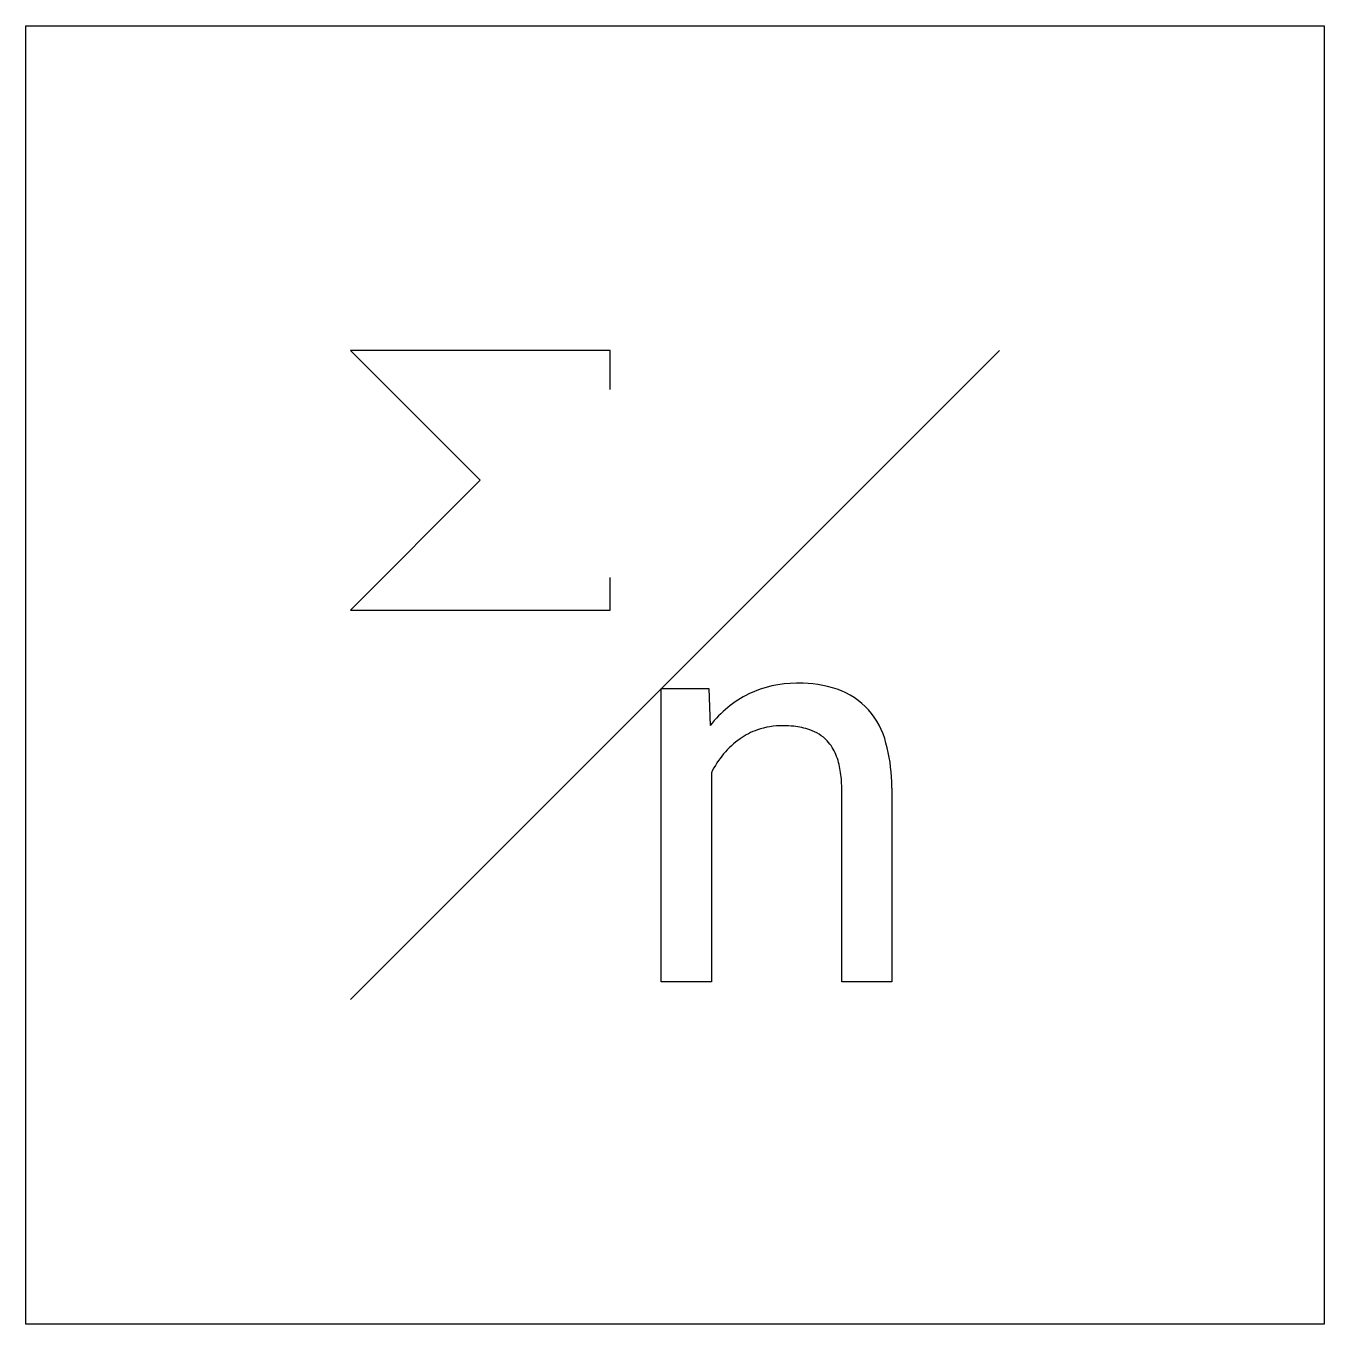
# Model space of a CAD drawing. Extents: x 2.78 to 8.07, y -2.78 to 2.51.
import ezdxf

# ---------------------------------------------------------------- set-up
doc = ezdxf.new("R2010")
doc.units = 0
doc.layers.add('DEFAULT_255_1_696', color=255, linetype='CONTINUOUS')
doc.layers.add('DEFAULT_255_2_778', color=255, linetype='CONTINUOUS')

msp = doc.modelspace()

# ---------------------------------------------------------------- linework, layer by layer
at = {"layer": 'DEFAULT_255_1_696'}
for p, q in [((5.3681, -0.1878), (5.5614, -0.1878)), ((5.3681, -1.3827), (5.3681, -0.1878)), ((5.5614, -0.1878), (5.568, -0.338)), ((5.5724, -0.5312), (5.5724, -1.3827)), ((6.1036, -1.3827), (6.1036, -0.592)), ((6.3079, -0.5931), (6.3079, -1.3827)), ((5.5724, -1.3827), (5.3681, -1.3827)), ((6.3079, -1.3827), (6.1036, -1.3827))]:
    msp.add_line(p, q, dxfattribs=at)
for centre, radius, start, end in [((5.9261, -0.6146), 0.4525, 116.4595, 142.3237), ((5.9184, -0.6174), 0.4517, 89.9345, 115.4117), ((5.9258, -0.726), 0.5603, 89.9973, 90.7066), ((5.9343, -0.6443), 0.4787, 71.6503, 91.0165), ((5.9833, -0.4819), 0.3091, 13.4487, 70.793), ((5.8526, -0.6225), 0.2823, 109.1908, 125.3082), ((5.8613, -0.6539), 0.3148, 89.5082, 108.7923), ((5.8651, -0.7561), 0.417, 83.9618, 90.154), ((5.8811, -0.621), 0.281, 70.8746, 84.3177), ((5.9161, -0.5239), 0.1778, 43.7652, 71.2772), ((5.8975, -0.6859), 0.36, 125.2968, 154.5574), ((5.9075, -0.5272), 0.1864, 22.2259, 42.6538), ((5.6668, -0.5822), 0.6407, 1.3249, 15.5956), ((5.8155, -0.5651), 0.2858, 8.7537, 22.2901), ((5.6421, -0.5933), 0.4615, 0.1645, 8.9346), ((5.3862, -0.6), 0.9217, 0.4324, 2.0286)]:
    msp.add_arc(centre, radius, start, end, dxfattribs=at)
at = {"layer": 'DEFAULT_255_2_778'}
for p, q in [((2.7782, 2.5135), (8.0699, 2.5135)), ((2.7782, -2.7782), (2.7782, 2.5135)), ((8.0699, 2.5135), (8.0699, -2.7782)), ((5.1593, 1.1907), (4.101, 1.1907)), ((4.101, 1.1907), (4.6302, 0.6615)), ((6.7469, 1.1906), (4.1011, -1.4552)), ((5.1593, 1.032), (5.1593, 1.1907)), ((4.6302, 0.6615), (4.101, 0.1324)), ((5.1593, 0.1324), (5.1593, 0.2647)), ((4.101, 0.1324), (5.1593, 0.1324)), ((8.0699, -2.7782), (2.7782, -2.7782))]:
    msp.add_line(p, q, dxfattribs=at)

doc.saveas('drawing.dxf')
